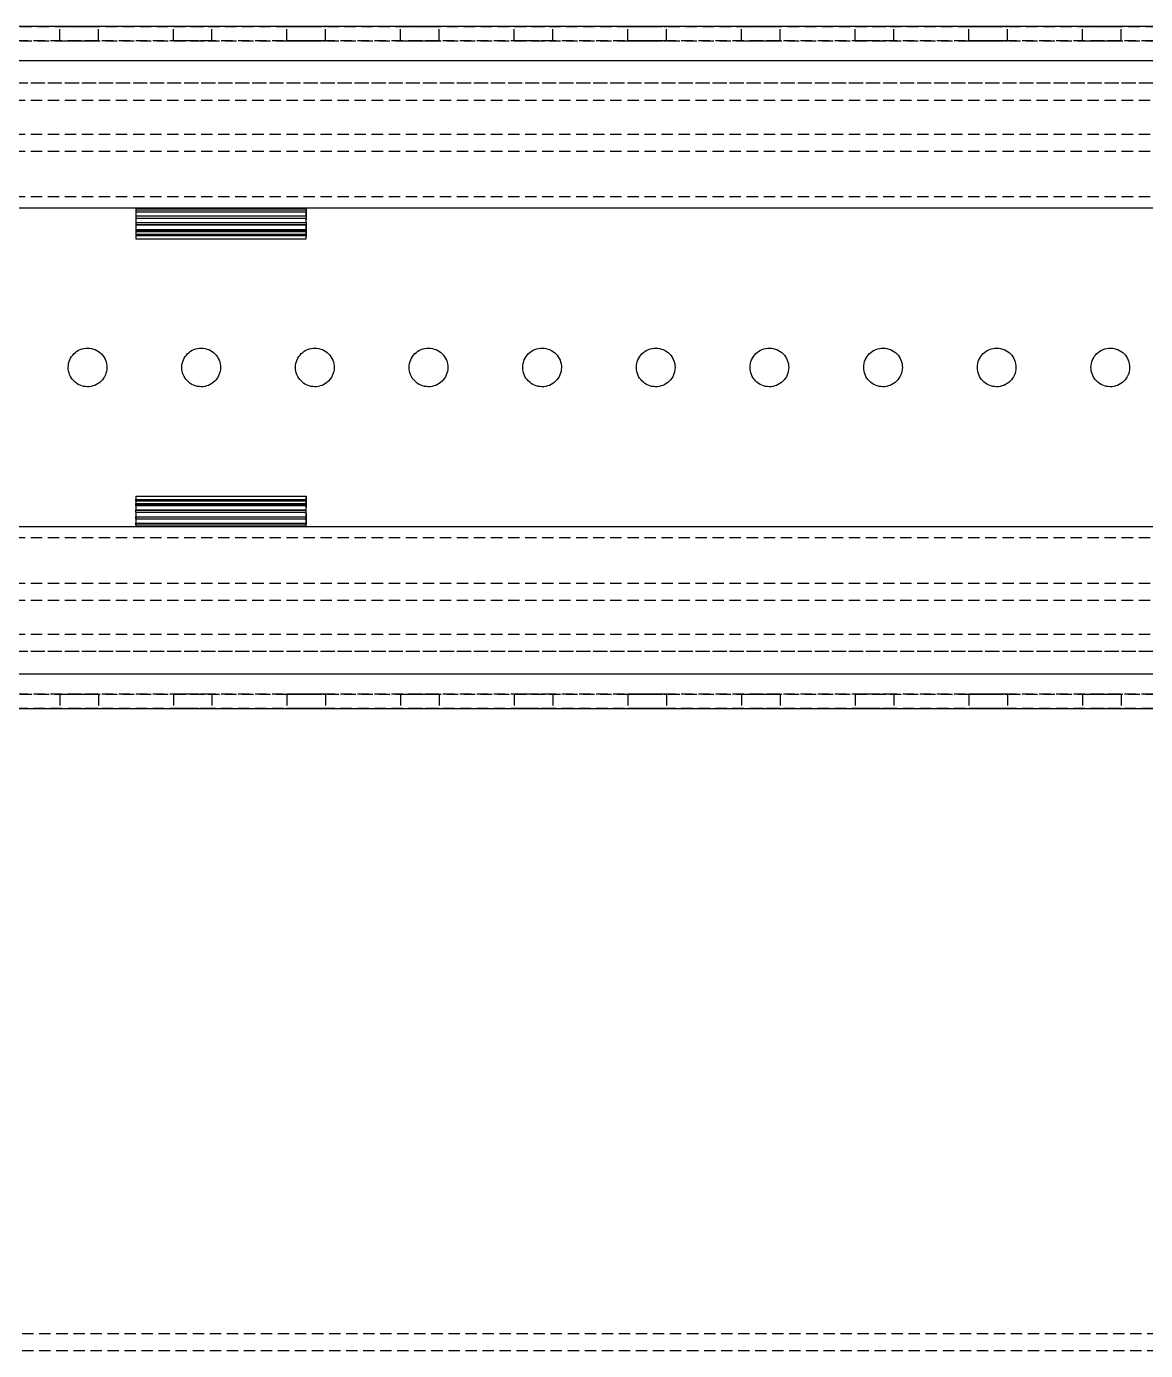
# Model space of a CAD drawing. Header units: metres. Extents: x -200 to 4040, y -1684 to 360.
# Drawn here: x 2230.7 to 2427.7, y -173 to 60 of the extents above; entities that cross this region are included whole.
import ezdxf

# ---------------------------------------------------------------- set-up
doc = ezdxf.new("R2010")
doc.units = ezdxf.units.M
doc.linetypes.add('DASHED2', pattern=[3, 2, -1])
for name, color, linetype in [('GIZLI', 8, 'DASHED2'), ('GORUNEN', 7, 'Continuous'), ('TEGET', 9, 'Continuous')]:
    doc.layers.add(name, color=color, linetype=linetype)

msp = doc.modelspace()

# ---------------------------------------------------------------- linework, layer by layer
at = {"layer": 'GIZLI'}
for points in [[(444.714, 60), (2630, 60)], [(2236.6, 60), (2240, 60)], [(2240, 60), (2236.6, 60)], [(2236.6, 57.5), (2236.6, 60)], [(2243.4, 60), (2240, 60)], [(2240, 60), (2243.4, 60)], [(2243.4, 57.5), (2243.4, 60)], [(2256.6, 60), (2260, 60)], [(2260, 60), (2256.6, 60)], [(2256.6, 57.5), (2256.6, 60)], [(2263.4, 60), (2260, 60)], [(2260, 60), (2263.4, 60)], [(2263.4, 57.5), (2263.4, 60)], [(2276.6, 60), (2280, 60)], [(2280, 60), (2276.6, 60)], [(2276.6, 57.5), (2276.6, 60)], [(2283.4, 60), (2280, 60)], [(2280, 60), (2283.4, 60)], [(2283.4, 57.5), (2283.4, 60)], [(2296.6, 60), (2300, 60)], [(2300, 60), (2296.6, 60)], [(2296.6, 57.5), (2296.6, 60)], [(2303.4, 60), (2300, 60)], [(2300, 60), (2303.4, 60)], [(2303.4, 57.5), (2303.4, 60)], [(2316.6, 60), (2320, 60)], [(2320, 60), (2316.6, 60)], [(2316.6, 57.5), (2316.6, 60)], [(2323.4, 60), (2320, 60)], [(2320, 60), (2323.4, 60)], [(2323.4, 57.5), (2323.4, 60)], [(2336.6, 60), (2340, 60)], [(2340, 60), (2336.6, 60)], [(2336.6, 57.5), (2336.6, 60)], [(2343.4, 60), (2340, 60)], [(2340, 60), (2343.4, 60)], [(2343.4, 57.5), (2343.4, 60)], [(2356.6, 60), (2360, 60)], [(2360, 60), (2356.6, 60)], [(2356.6, 57.5), (2356.6, 60)], [(2363.4, 60), (2360, 60)], [(2360, 60), (2363.4, 60)], [(2363.4, 57.5), (2363.4, 60)], [(2376.6, 60), (2380, 60)], [(2380, 60), (2376.6, 60)], [(2376.6, 57.5), (2376.6, 60)], [(2383.4, 60), (2380, 60)], [(2380, 60), (2383.4, 60)], [(2383.4, 57.5), (2383.4, 60)], [(2396.6, 60), (2400, 60)], [(2400, 60), (2396.6, 60)], [(2396.6, 57.5), (2396.6, 60)], [(2403.4, 60), (2400, 60)], [(2400, 60), (2403.4, 60)], [(2403.4, 57.5), (2403.4, 60)], [(2416.6, 60), (2420, 60)], [(2420, 60), (2416.6, 60)], [(2416.6, 57.5), (2416.6, 60)], [(2423.4, 60), (2420, 60)], [(2420, 60), (2423.4, 60)], [(2423.4, 57.5), (2423.4, 60)], [(2630, 57.5), (444.714, 57.5)], [(444.714, 57.5), (2630, 57.5)], [(2240, 57.5), (2236.6, 57.5)], [(2236.6, 57.5), (2240, 57.5)], [(2240, 57.5), (2243.4, 57.5)], [(2243.4, 57.5), (2240, 57.5)], [(2260, 57.5), (2256.6, 57.5)], [(2256.6, 57.5), (2260, 57.5)], [(2260, 57.5), (2263.4, 57.5)], [(2263.4, 57.5), (2260, 57.5)], [(2280, 57.5), (2276.6, 57.5)], [(2276.6, 57.5), (2280, 57.5)], [(2280, 57.5), (2283.4, 57.5)], [(2283.4, 57.5), (2280, 57.5)], [(2300, 57.5), (2296.6, 57.5)], [(2296.6, 57.5), (2300, 57.5)], [(2300, 57.5), (2303.4, 57.5)], [(2303.4, 57.5), (2300, 57.5)], [(2320, 57.5), (2316.6, 57.5)], [(2316.6, 57.5), (2320, 57.5)], [(2320, 57.5), (2323.4, 57.5)], [(2323.4, 57.5), (2320, 57.5)], [(2340, 57.5), (2336.6, 57.5)], [(2336.6, 57.5), (2340, 57.5)], [(2340, 57.5), (2343.4, 57.5)], [(2343.4, 57.5), (2340, 57.5)], [(2360, 57.5), (2356.6, 57.5)], [(2356.6, 57.5), (2360, 57.5)], [(2360, 57.5), (2363.4, 57.5)], [(2363.4, 57.5), (2360, 57.5)], [(2380, 57.5), (2376.6, 57.5)], [(2376.6, 57.5), (2380, 57.5)], [(2380, 57.5), (2383.4, 57.5)], [(2383.4, 57.5), (2380, 57.5)], [(2400, 57.5), (2396.6, 57.5)], [(2396.6, 57.5), (2400, 57.5)], [(2400, 57.5), (2403.4, 57.5)], [(2403.4, 57.5), (2400, 57.5)], [(2420, 57.5), (2416.6, 57.5)], [(2416.6, 57.5), (2420, 57.5)], [(2420, 57.5), (2423.4, 57.5)], [(2423.4, 57.5), (2420, 57.5)], [(3061.5, 50), (1121.5, 50)], [(3061.5, 50), (1121.5, 50)], [(3061.5, 50), (1121.5, 50)], [(2630, 50), (1121.5, 50)], [(3061.5, 47), (1121.5, 47)], [(3061.5, 47), (1121.5, 47)], [(3061.5, 47), (1121.5, 47)], [(3061.5, 47), (1121.5, 47)], [(3061.5, 41), (1121.5, 41)], [(3061.5, 38), (1121.5, 38)], [(2630, 28), (445, 28)], [(3061.5, 30), (1121.5, 30)], [(3061.5, 30), (1121.5, 30)], [(2250, 28), (2280, 28)], [(2250, 28), (2250, 22.642)], [(2280, 28), (2280, 22.642)], [(2250, 23.463), (2250, 23.446)], [(2250, 23.446), (2250, 23.463)], [(2250, 23.463), (2280, 23.463)], [(2280, 23.446), (2280, 23.463)], [(2280, 23.463), (2280, 23.446)], [(2239.87, -2.984), (2239.585, -2.81), (2239.319, -2.608), (2239.074, -2.382), (2238.852, -2.133), (2238.656, -1.863), (2238.487, -1.575), (2238.347, -1.272), (2238.238, -0.957), (2238.159, -0.633), (2238.113, -0.302), (2238.1, 0.031), (2238.12, 0.364), (2238.172, 0.694), (2238.256, 1.017), (2238.371, 1.33), (2238.516, 1.63), (2238.69, 1.915), (2238.892, 2.181), (2239.118, 2.426), (2239.367, 2.648), (2239.637, 2.844), (2239.925, 3.013), (2240.228, 3.153), (2240.543, 3.262), (2240.867, 3.341), (2241.198, 3.387), (2241.531, 3.4), (2241.864, 3.38), (2242.194, 3.328), (2242.517, 3.244), (2242.83, 3.129), (2243.13, 2.984)], [(2243.13, 2.984), (2243.415, 2.81), (2243.681, 2.608), (2243.926, 2.382), (2244.148, 2.133), (2244.344, 1.863), (2244.513, 1.575), (2244.653, 1.272), (2244.762, 0.957), (2244.841, 0.633), (2244.887, 0.302), (2244.9, -0.031), (2244.88, -0.364), (2244.828, -0.694), (2244.744, -1.017), (2244.629, -1.33), (2244.484, -1.63), (2244.31, -1.915), (2244.108, -2.181), (2243.882, -2.426), (2243.633, -2.648), (2243.363, -2.844), (2243.075, -3.013), (2242.772, -3.153), (2242.457, -3.262), (2242.133, -3.341), (2241.802, -3.387), (2241.469, -3.4), (2241.136, -3.38), (2240.806, -3.328), (2240.483, -3.244), (2240.17, -3.129), (2239.87, -2.984)], [(2259.87, -2.984), (2259.585, -2.81), (2259.319, -2.608), (2259.074, -2.382), (2258.852, -2.133), (2258.656, -1.863), (2258.487, -1.575), (2258.347, -1.272), (2258.238, -0.957), (2258.159, -0.633), (2258.113, -0.302), (2258.1, 0.031), (2258.12, 0.364), (2258.172, 0.694), (2258.256, 1.017), (2258.371, 1.33), (2258.516, 1.63), (2258.69, 1.915), (2258.892, 2.181), (2259.118, 2.426), (2259.367, 2.648), (2259.637, 2.844), (2259.925, 3.013), (2260.228, 3.153), (2260.543, 3.262), (2260.867, 3.341), (2261.198, 3.387), (2261.531, 3.4), (2261.864, 3.38), (2262.194, 3.328), (2262.517, 3.244), (2262.83, 3.129), (2263.13, 2.984)], [(2263.13, 2.984), (2263.415, 2.81), (2263.681, 2.608), (2263.926, 2.382), (2264.148, 2.133), (2264.344, 1.863), (2264.513, 1.575), (2264.653, 1.272), (2264.762, 0.957), (2264.841, 0.633), (2264.887, 0.302), (2264.9, -0.031), (2264.88, -0.364), (2264.828, -0.694), (2264.744, -1.017), (2264.629, -1.33), (2264.484, -1.63), (2264.31, -1.915), (2264.108, -2.181), (2263.882, -2.426), (2263.633, -2.648), (2263.363, -2.844), (2263.075, -3.013), (2262.772, -3.153), (2262.457, -3.262), (2262.133, -3.341), (2261.802, -3.387), (2261.469, -3.4), (2261.136, -3.38), (2260.806, -3.328), (2260.483, -3.244), (2260.17, -3.129), (2259.87, -2.984)], [(2279.87, -2.984), (2279.585, -2.81), (2279.319, -2.608), (2279.074, -2.382), (2278.852, -2.133), (2278.656, -1.863), (2278.487, -1.575), (2278.347, -1.272), (2278.238, -0.957), (2278.159, -0.633), (2278.113, -0.302), (2278.1, 0.031), (2278.12, 0.364), (2278.172, 0.694), (2278.256, 1.017), (2278.371, 1.33), (2278.516, 1.63), (2278.69, 1.915), (2278.892, 2.181), (2279.118, 2.426), (2279.367, 2.648), (2279.637, 2.844), (2279.925, 3.013), (2280.228, 3.153), (2280.543, 3.262), (2280.867, 3.341), (2281.198, 3.387), (2281.531, 3.4), (2281.864, 3.38), (2282.194, 3.328), (2282.517, 3.244), (2282.83, 3.129), (2283.13, 2.984)], [(2283.13, 2.984), (2283.415, 2.81), (2283.681, 2.608), (2283.926, 2.382), (2284.148, 2.133), (2284.344, 1.863), (2284.513, 1.575), (2284.653, 1.272), (2284.762, 0.957), (2284.841, 0.633), (2284.887, 0.302), (2284.9, -0.031), (2284.88, -0.364), (2284.828, -0.694), (2284.744, -1.017), (2284.629, -1.33), (2284.484, -1.63), (2284.31, -1.915), (2284.108, -2.181), (2283.882, -2.426), (2283.633, -2.648), (2283.363, -2.844), (2283.075, -3.013), (2282.772, -3.153), (2282.457, -3.262), (2282.133, -3.341), (2281.802, -3.387), (2281.469, -3.4), (2281.136, -3.38), (2280.806, -3.328), (2280.483, -3.244), (2280.17, -3.129), (2279.87, -2.984)], [(2299.87, -2.984), (2299.585, -2.81), (2299.319, -2.608), (2299.074, -2.382), (2298.852, -2.133), (2298.656, -1.863), (2298.487, -1.575), (2298.347, -1.272), (2298.238, -0.957), (2298.159, -0.633), (2298.113, -0.302), (2298.1, 0.031), (2298.12, 0.364), (2298.172, 0.694), (2298.256, 1.017), (2298.371, 1.33), (2298.516, 1.63), (2298.69, 1.915), (2298.892, 2.181), (2299.118, 2.426), (2299.367, 2.648), (2299.637, 2.844), (2299.925, 3.013), (2300.228, 3.153), (2300.543, 3.262), (2300.867, 3.341), (2301.198, 3.387), (2301.531, 3.4), (2301.864, 3.38), (2302.194, 3.328), (2302.517, 3.244), (2302.83, 3.129), (2303.13, 2.984)], [(2303.13, 2.984), (2303.415, 2.81), (2303.681, 2.608), (2303.926, 2.382), (2304.148, 2.133), (2304.344, 1.863), (2304.513, 1.575), (2304.653, 1.272), (2304.762, 0.957), (2304.841, 0.633), (2304.887, 0.302), (2304.9, -0.031), (2304.88, -0.364), (2304.828, -0.694), (2304.744, -1.017), (2304.629, -1.33), (2304.484, -1.63), (2304.31, -1.915), (2304.108, -2.181), (2303.882, -2.426), (2303.633, -2.648), (2303.363, -2.844), (2303.075, -3.013), (2302.772, -3.153), (2302.457, -3.262), (2302.133, -3.341), (2301.802, -3.387), (2301.469, -3.4), (2301.136, -3.38), (2300.806, -3.328), (2300.483, -3.244), (2300.17, -3.129), (2299.87, -2.984)], [(2319.87, -2.984), (2319.585, -2.81), (2319.319, -2.608), (2319.074, -2.382), (2318.852, -2.133), (2318.656, -1.863), (2318.487, -1.575), (2318.347, -1.272), (2318.238, -0.957), (2318.159, -0.633), (2318.113, -0.302), (2318.1, 0.031), (2318.12, 0.364), (2318.172, 0.694), (2318.256, 1.017), (2318.371, 1.33), (2318.516, 1.63), (2318.69, 1.915), (2318.892, 2.181), (2319.118, 2.426), (2319.367, 2.648), (2319.637, 2.844), (2319.925, 3.013), (2320.228, 3.153), (2320.543, 3.262), (2320.867, 3.341), (2321.198, 3.387), (2321.531, 3.4), (2321.864, 3.38), (2322.194, 3.328), (2322.517, 3.244), (2322.83, 3.129), (2323.13, 2.984)], [(2323.13, 2.984), (2323.415, 2.81), (2323.681, 2.608), (2323.926, 2.382), (2324.148, 2.133), (2324.344, 1.863), (2324.513, 1.575), (2324.653, 1.272), (2324.762, 0.957), (2324.841, 0.633), (2324.887, 0.302), (2324.9, -0.031), (2324.88, -0.364), (2324.828, -0.694), (2324.744, -1.017), (2324.629, -1.33), (2324.484, -1.63), (2324.31, -1.915), (2324.108, -2.181), (2323.882, -2.426), (2323.633, -2.648), (2323.363, -2.844), (2323.075, -3.013), (2322.772, -3.153), (2322.457, -3.262), (2322.133, -3.341), (2321.802, -3.387), (2321.469, -3.4), (2321.136, -3.38), (2320.806, -3.328), (2320.483, -3.244), (2320.17, -3.129), (2319.87, -2.984)], [(2339.87, -2.984), (2339.585, -2.81), (2339.319, -2.608), (2339.074, -2.382), (2338.852, -2.133), (2338.656, -1.863), (2338.487, -1.575), (2338.347, -1.272), (2338.238, -0.957), (2338.159, -0.633), (2338.113, -0.302), (2338.1, 0.031), (2338.12, 0.364), (2338.172, 0.694), (2338.256, 1.017), (2338.371, 1.33), (2338.516, 1.63), (2338.69, 1.915), (2338.892, 2.181), (2339.118, 2.426), (2339.367, 2.648), (2339.637, 2.844), (2339.925, 3.013), (2340.228, 3.153), (2340.543, 3.262), (2340.867, 3.341), (2341.198, 3.387), (2341.531, 3.4), (2341.864, 3.38), (2342.194, 3.328), (2342.517, 3.244), (2342.83, 3.129), (2343.13, 2.984)], [(2343.13, 2.984), (2343.415, 2.81), (2343.681, 2.608), (2343.926, 2.382), (2344.148, 2.133), (2344.344, 1.863), (2344.513, 1.575), (2344.653, 1.272), (2344.762, 0.957), (2344.841, 0.633), (2344.887, 0.302), (2344.9, -0.031), (2344.88, -0.364), (2344.828, -0.694), (2344.744, -1.017), (2344.629, -1.33), (2344.484, -1.63), (2344.31, -1.915), (2344.108, -2.181), (2343.882, -2.426), (2343.633, -2.648), (2343.363, -2.844), (2343.075, -3.013), (2342.772, -3.153), (2342.457, -3.262), (2342.133, -3.341), (2341.802, -3.387), (2341.469, -3.4), (2341.136, -3.38), (2340.806, -3.328), (2340.483, -3.244), (2340.17, -3.129), (2339.87, -2.984)], [(2359.87, -2.984), (2359.585, -2.81), (2359.319, -2.608), (2359.074, -2.382), (2358.852, -2.133), (2358.656, -1.863), (2358.487, -1.575), (2358.347, -1.272), (2358.238, -0.957), (2358.159, -0.633), (2358.113, -0.302), (2358.1, 0.031), (2358.12, 0.364), (2358.172, 0.694), (2358.256, 1.017), (2358.371, 1.33), (2358.516, 1.63), (2358.69, 1.915), (2358.892, 2.181), (2359.118, 2.426), (2359.367, 2.648), (2359.637, 2.844), (2359.925, 3.013), (2360.228, 3.153), (2360.543, 3.262), (2360.867, 3.341), (2361.198, 3.387), (2361.531, 3.4), (2361.864, 3.38), (2362.194, 3.328), (2362.517, 3.244), (2362.83, 3.129), (2363.13, 2.984)], [(2363.13, 2.984), (2363.415, 2.81), (2363.681, 2.608), (2363.926, 2.382), (2364.148, 2.133), (2364.344, 1.863), (2364.513, 1.575), (2364.653, 1.272), (2364.762, 0.957), (2364.841, 0.633), (2364.887, 0.302), (2364.9, -0.031), (2364.88, -0.364), (2364.828, -0.694), (2364.744, -1.017), (2364.629, -1.33), (2364.484, -1.63), (2364.31, -1.915), (2364.108, -2.181), (2363.882, -2.426), (2363.633, -2.648), (2363.363, -2.844), (2363.075, -3.013), (2362.772, -3.153), (2362.457, -3.262), (2362.133, -3.341), (2361.802, -3.387), (2361.469, -3.4), (2361.136, -3.38), (2360.806, -3.328), (2360.483, -3.244), (2360.17, -3.129), (2359.87, -2.984)], [(2379.87, -2.984), (2379.585, -2.81), (2379.319, -2.608), (2379.074, -2.382), (2378.852, -2.133), (2378.656, -1.863), (2378.487, -1.575), (2378.347, -1.272), (2378.238, -0.957), (2378.159, -0.633), (2378.113, -0.302), (2378.1, 0.031), (2378.12, 0.364), (2378.172, 0.694), (2378.256, 1.017), (2378.371, 1.33), (2378.516, 1.63), (2378.69, 1.915), (2378.892, 2.181), (2379.118, 2.426), (2379.367, 2.648), (2379.637, 2.844), (2379.925, 3.013), (2380.228, 3.153), (2380.543, 3.262), (2380.867, 3.341), (2381.198, 3.387), (2381.531, 3.4), (2381.864, 3.38), (2382.194, 3.328), (2382.517, 3.244), (2382.83, 3.129), (2383.13, 2.984)], [(2383.13, 2.984), (2383.415, 2.81), (2383.681, 2.608), (2383.926, 2.382), (2384.148, 2.133), (2384.344, 1.863), (2384.513, 1.575), (2384.653, 1.272), (2384.762, 0.957), (2384.841, 0.633), (2384.887, 0.302), (2384.9, -0.031), (2384.88, -0.364), (2384.828, -0.694), (2384.744, -1.017), (2384.629, -1.33), (2384.484, -1.63), (2384.31, -1.915), (2384.108, -2.181), (2383.882, -2.426), (2383.633, -2.648), (2383.363, -2.844), (2383.075, -3.013), (2382.772, -3.153), (2382.457, -3.262), (2382.133, -3.341), (2381.802, -3.387), (2381.469, -3.4), (2381.136, -3.38), (2380.806, -3.328), (2380.483, -3.244), (2380.17, -3.129), (2379.87, -2.984)], [(2399.87, -2.984), (2399.585, -2.81), (2399.319, -2.608), (2399.074, -2.382), (2398.852, -2.133), (2398.656, -1.863), (2398.487, -1.575), (2398.347, -1.272), (2398.238, -0.957), (2398.159, -0.633), (2398.113, -0.302), (2398.1, 0.031), (2398.12, 0.364), (2398.172, 0.694), (2398.256, 1.017), (2398.371, 1.33), (2398.516, 1.63), (2398.69, 1.915), (2398.892, 2.181), (2399.118, 2.426), (2399.367, 2.648), (2399.637, 2.844), (2399.925, 3.013), (2400.228, 3.153), (2400.543, 3.262), (2400.867, 3.341), (2401.198, 3.387), (2401.531, 3.4), (2401.864, 3.38), (2402.194, 3.328), (2402.517, 3.244), (2402.83, 3.129), (2403.13, 2.984)], [(2403.13, 2.984), (2403.415, 2.81), (2403.681, 2.608), (2403.926, 2.382), (2404.148, 2.133), (2404.344, 1.863), (2404.513, 1.575), (2404.653, 1.272), (2404.762, 0.957), (2404.841, 0.633), (2404.887, 0.302), (2404.9, -0.031), (2404.88, -0.364), (2404.828, -0.694), (2404.744, -1.017), (2404.629, -1.33), (2404.484, -1.63), (2404.31, -1.915), (2404.108, -2.181), (2403.882, -2.426), (2403.633, -2.648), (2403.363, -2.844), (2403.075, -3.013), (2402.772, -3.153), (2402.457, -3.262), (2402.133, -3.341), (2401.802, -3.387), (2401.469, -3.4), (2401.136, -3.38), (2400.806, -3.328), (2400.483, -3.244), (2400.17, -3.129), (2399.87, -2.984)], [(2419.87, -2.984), (2419.585, -2.81), (2419.319, -2.608), (2419.074, -2.382), (2418.852, -2.133), (2418.656, -1.863), (2418.487, -1.575), (2418.347, -1.272), (2418.238, -0.957), (2418.159, -0.633), (2418.113, -0.302), (2418.1, 0.031), (2418.12, 0.364), (2418.172, 0.694), (2418.256, 1.017), (2418.371, 1.33), (2418.516, 1.63), (2418.69, 1.915), (2418.892, 2.181), (2419.118, 2.426), (2419.367, 2.648), (2419.637, 2.844), (2419.925, 3.013), (2420.228, 3.153), (2420.543, 3.262), (2420.867, 3.341), (2421.198, 3.387), (2421.531, 3.4), (2421.864, 3.38), (2422.194, 3.328), (2422.517, 3.244), (2422.83, 3.129), (2423.13, 2.984)], [(2423.13, 2.984), (2423.415, 2.81), (2423.681, 2.608), (2423.926, 2.382), (2424.148, 2.133), (2424.344, 1.863), (2424.513, 1.575), (2424.653, 1.272), (2424.762, 0.957), (2424.841, 0.633), (2424.887, 0.302), (2424.9, -0.031), (2424.88, -0.364), (2424.828, -0.694), (2424.744, -1.017), (2424.629, -1.33), (2424.484, -1.63), (2424.31, -1.915), (2424.108, -2.181), (2423.882, -2.426), (2423.633, -2.648), (2423.363, -2.844), (2423.075, -3.013), (2422.772, -3.153), (2422.457, -3.262), (2422.133, -3.341), (2421.802, -3.387), (2421.469, -3.4), (2421.136, -3.38), (2420.806, -3.328), (2420.483, -3.244), (2420.17, -3.129), (2419.87, -2.984)], [(2250, -22.642), (2250, -28)], [(2280, -22.642), (2280, -28)], [(2250, -23.446), (2250, -23.463)], [(2250, -23.463), (2250, -23.446)], [(2250, -23.463), (2280, -23.463)], [(2280, -23.463), (2280, -23.446)], [(2280, -23.446), (2280, -23.463)], [(2250, -26.28), (2280, -26.28)], [(2250, -27.403), (2280, -27.403)], [(445, -28), (2630, -28)], [(3061.5, -30), (1121.5, -30)], [(3061.5, -30), (1121.5, -30)], [(2250, -28), (2280, -28)], [(3061.5, -38), (1121.5, -38)], [(3061.5, -41), (1121.5, -41)], [(3061.5, -47), (1121.5, -47)], [(3061.5, -47), (1121.5, -47)], [(3061.5, -47), (1121.5, -47)], [(3061.5, -47), (1121.5, -47)], [(3061.5, -50), (1121.5, -50)], [(3061.5, -50), (1121.5, -50)], [(3061.5, -50), (1121.5, -50)], [(2630, -50), (1121.5, -50)], [(2630, -57.5), (444.714, -57.5)], [(444.714, -57.5), (2630, -57.5)], [(2236.6, -57.5), (2236.6, -60)], [(2236.6, -57.5), (2240, -57.5)], [(2240, -57.5), (2236.6, -57.5)], [(2240, -57.5), (2243.4, -57.5)], [(2243.4, -57.5), (2240, -57.5)], [(2243.4, -57.5), (2243.4, -60)], [(2256.6, -57.5), (2256.6, -60)], [(2256.6, -57.5), (2260, -57.5)], [(2260, -57.5), (2256.6, -57.5)], [(2260, -57.5), (2263.4, -57.5)], [(2263.4, -57.5), (2260, -57.5)], [(2263.4, -57.5), (2263.4, -60)], [(2276.6, -57.5), (2276.6, -60)], [(2276.6, -57.5), (2280, -57.5)], [(2280, -57.5), (2276.6, -57.5)], [(2280, -57.5), (2283.4, -57.5)], [(2283.4, -57.5), (2280, -57.5)], [(2283.4, -57.5), (2283.4, -60)], [(2296.6, -57.5), (2296.6, -60)], [(2296.6, -57.5), (2300, -57.5)], [(2300, -57.5), (2296.6, -57.5)], [(2300, -57.5), (2303.4, -57.5)], [(2303.4, -57.5), (2300, -57.5)], [(2303.4, -57.5), (2303.4, -60)], [(2316.6, -57.5), (2316.6, -60)], [(2316.6, -57.5), (2320, -57.5)], [(2320, -57.5), (2316.6, -57.5)], [(2320, -57.5), (2323.4, -57.5)], [(2323.4, -57.5), (2320, -57.5)], [(2323.4, -57.5), (2323.4, -60)], [(2336.6, -57.5), (2336.6, -60)], [(2336.6, -57.5), (2340, -57.5)], [(2340, -57.5), (2336.6, -57.5)], [(2340, -57.5), (2343.4, -57.5)], [(2343.4, -57.5), (2340, -57.5)], [(2343.4, -57.5), (2343.4, -60)], [(2356.6, -57.5), (2356.6, -60)], [(2356.6, -57.5), (2360, -57.5)], [(2360, -57.5), (2356.6, -57.5)], [(2360, -57.5), (2363.4, -57.5)], [(2363.4, -57.5), (2360, -57.5)], [(2363.4, -57.5), (2363.4, -60)], [(2376.6, -57.5), (2376.6, -60)], [(2376.6, -57.5), (2380, -57.5)], [(2380, -57.5), (2376.6, -57.5)], [(2380, -57.5), (2383.4, -57.5)], [(2383.4, -57.5), (2380, -57.5)], [(2383.4, -57.5), (2383.4, -60)], [(2396.6, -57.5), (2396.6, -60)], [(2396.6, -57.5), (2400, -57.5)], [(2400, -57.5), (2396.6, -57.5)], [(2400, -57.5), (2403.4, -57.5)], [(2403.4, -57.5), (2400, -57.5)], [(2403.4, -57.5), (2403.4, -60)], [(2416.6, -57.5), (2416.6, -60)], [(2416.6, -57.5), (2420, -57.5)], [(2420, -57.5), (2416.6, -57.5)], [(2420, -57.5), (2423.4, -57.5)], [(2423.4, -57.5), (2420, -57.5)], [(2423.4, -57.5), (2423.4, -60)], [(2630, -60), (444.714, -60)], [(2236.6, -60), (2240, -60)], [(2240, -60), (2236.6, -60)], [(2240, -60), (2243.4, -60)], [(2243.4, -60), (2240, -60)], [(2256.6, -60), (2260, -60)], [(2260, -60), (2256.6, -60)], [(2260, -60), (2263.4, -60)], [(2263.4, -60), (2260, -60)], [(2276.6, -60), (2280, -60)], [(2280, -60), (2276.6, -60)], [(2280, -60), (2283.4, -60)], [(2283.4, -60), (2280, -60)], [(2296.6, -60), (2300, -60)], [(2300, -60), (2296.6, -60)], [(2300, -60), (2303.4, -60)], [(2303.4, -60), (2300, -60)], [(2316.6, -60), (2320, -60)], [(2320, -60), (2316.6, -60)], [(2320, -60), (2323.4, -60)], [(2323.4, -60), (2320, -60)], [(2336.6, -60), (2340, -60)], [(2340, -60), (2336.6, -60)], [(2340, -60), (2343.4, -60)], [(2343.4, -60), (2340, -60)], [(2356.6, -60), (2360, -60)], [(2360, -60), (2356.6, -60)], [(2360, -60), (2363.4, -60)], [(2363.4, -60), (2360, -60)], [(2376.6, -60), (2380, -60)], [(2380, -60), (2376.6, -60)], [(2380, -60), (2383.4, -60)], [(2383.4, -60), (2380, -60)], [(2396.6, -60), (2400, -60)], [(2400, -60), (2396.6, -60)], [(2400, -60), (2403.4, -60)], [(2403.4, -60), (2400, -60)], [(2416.6, -60), (2420, -60)], [(2420, -60), (2416.6, -60)], [(2420, -60), (2423.4, -60)], [(2423.4, -60), (2420, -60)], [(-80, -170), (3320, -170)], [(-80, -170), (3320, -170)], [(-80, -173), (3320, -173)], [(-80, -173), (3320, -173)]]:
    msp.add_lwpolyline(points, dxfattribs=at)
at = {"layer": 'GORUNEN'}
for points in [[(2630, 60), (444.5, 60)], [(2488, 28), (1487.2, 28)], [(2250, 28), (2280, 28)], [(2250, 28), (2250, 27.709)], [(2280, 27.709), (2280, 28)], [(2250, 27.709), (2250, 27.403)], [(2250, 27.709), (2280, 27.709)], [(2250, 27.403), (2250, 26.654)], [(2250, 27.403), (2280, 27.403)], [(2250, 27.403), (2280, 27.403)], [(2250, 26.654), (2250, 26.28)], [(2250, 26.654), (2280, 26.654)], [(2250, 26.28), (2250, 25.485)], [(2250, 26.28), (2280, 26.28)], [(2250, 26.28), (2280, 26.28)], [(2280, 27.709), (2280, 27.403)], [(2280, 26.654), (2280, 27.403)], [(2280, 26.654), (2280, 26.28)], [(2280, 25.485), (2280, 26.28)], [(2250, 25.485), (2250, 25.126)], [(2250, 25.485), (2280, 25.485)], [(2250, 25.126), (2250, 25.074)], [(2250, 25.126), (2280, 25.126)], [(2250, 25.074), (2250, 24.281)], [(2250, 25.074), (2280, 25.074)], [(2250, 24.281), (2250, 24.158)], [(2250, 24.281), (2280, 24.281)], [(2250, 24.158), (2250, 23.946)], [(2250, 24.158), (2280, 24.158)], [(2250, 23.946), (2250, 23.446)], [(2250, 23.946), (2280, 23.946)], [(2250, 23.446), (2250, 23.237)], [(2250, 23.446), (2280, 23.446)], [(2280, 25.485), (2280, 25.126)], [(2280, 25.126), (2280, 25.074)], [(2280, 24.281), (2280, 25.074)], [(2280, 24.281), (2280, 24.158)], [(2280, 24.158), (2280, 23.946)], [(2280, 23.446), (2280, 23.946)], [(2280, 23.446), (2280, 23.237)], [(2250, 23.237), (2250, 22.642)], [(2250, 23.237), (2280, 23.237)], [(2250, 22.642), (2280, 22.642)], [(2280, 22.642), (2280, 23.237)], [(2239.87, -2.984), (2239.585, -2.81), (2239.319, -2.608), (2239.074, -2.382), (2238.852, -2.133), (2238.656, -1.863), (2238.487, -1.575), (2238.347, -1.272), (2238.238, -0.957), (2238.159, -0.633), (2238.113, -0.302), (2238.1, 0.031), (2238.12, 0.364), (2238.172, 0.694), (2238.256, 1.017), (2238.371, 1.33), (2238.516, 1.63), (2238.69, 1.915), (2238.892, 2.181), (2239.118, 2.426), (2239.367, 2.648), (2239.637, 2.844), (2239.925, 3.013), (2240.228, 3.153), (2240.543, 3.262), (2240.867, 3.341), (2241.198, 3.387), (2241.531, 3.4), (2241.864, 3.38), (2242.194, 3.328), (2242.517, 3.244), (2242.83, 3.129), (2243.13, 2.984)], [(2243.13, 2.984), (2243.415, 2.81), (2243.681, 2.608), (2243.926, 2.382), (2244.148, 2.133), (2244.344, 1.863), (2244.513, 1.575), (2244.653, 1.272), (2244.762, 0.957), (2244.841, 0.633), (2244.887, 0.302), (2244.9, -0.031), (2244.88, -0.364), (2244.828, -0.694), (2244.744, -1.017), (2244.629, -1.33), (2244.484, -1.63), (2244.31, -1.915), (2244.108, -2.181), (2243.882, -2.426), (2243.633, -2.648), (2243.363, -2.844), (2243.075, -3.013), (2242.772, -3.153), (2242.457, -3.262), (2242.133, -3.341), (2241.802, -3.387), (2241.469, -3.4), (2241.136, -3.38), (2240.806, -3.328), (2240.483, -3.244), (2240.17, -3.129), (2239.87, -2.984)], [(2259.87, -2.984), (2259.585, -2.81), (2259.319, -2.608), (2259.074, -2.382), (2258.852, -2.133), (2258.656, -1.863), (2258.487, -1.575), (2258.347, -1.272), (2258.238, -0.957), (2258.159, -0.633), (2258.113, -0.302), (2258.1, 0.031), (2258.12, 0.364), (2258.172, 0.694), (2258.256, 1.017), (2258.371, 1.33), (2258.516, 1.63), (2258.69, 1.915), (2258.892, 2.181), (2259.118, 2.426), (2259.367, 2.648), (2259.637, 2.844), (2259.925, 3.013), (2260.228, 3.153), (2260.543, 3.262), (2260.867, 3.341), (2261.198, 3.387), (2261.531, 3.4), (2261.864, 3.38), (2262.194, 3.328), (2262.517, 3.244), (2262.83, 3.129), (2263.13, 2.984)], [(2263.13, 2.984), (2263.415, 2.81), (2263.681, 2.608), (2263.926, 2.382), (2264.148, 2.133), (2264.344, 1.863), (2264.513, 1.575), (2264.653, 1.272), (2264.762, 0.957), (2264.841, 0.633), (2264.887, 0.302), (2264.9, -0.031), (2264.88, -0.364), (2264.828, -0.694), (2264.744, -1.017), (2264.629, -1.33), (2264.484, -1.63), (2264.31, -1.915), (2264.108, -2.181), (2263.882, -2.426), (2263.633, -2.648), (2263.363, -2.844), (2263.075, -3.013), (2262.772, -3.153), (2262.457, -3.262), (2262.133, -3.341), (2261.802, -3.387), (2261.469, -3.4), (2261.136, -3.38), (2260.806, -3.328), (2260.483, -3.244), (2260.17, -3.129), (2259.87, -2.984)], [(2279.87, -2.984), (2279.585, -2.81), (2279.319, -2.608), (2279.074, -2.382), (2278.852, -2.133), (2278.656, -1.863), (2278.487, -1.575), (2278.347, -1.272), (2278.238, -0.957), (2278.159, -0.633), (2278.113, -0.302), (2278.1, 0.031), (2278.12, 0.364), (2278.172, 0.694), (2278.256, 1.017), (2278.371, 1.33), (2278.516, 1.63), (2278.69, 1.915), (2278.892, 2.181), (2279.118, 2.426), (2279.367, 2.648), (2279.637, 2.844), (2279.925, 3.013), (2280.228, 3.153), (2280.543, 3.262), (2280.867, 3.341), (2281.198, 3.387), (2281.531, 3.4), (2281.864, 3.38), (2282.194, 3.328), (2282.517, 3.244), (2282.83, 3.129), (2283.13, 2.984)], [(2283.13, 2.984), (2283.415, 2.81), (2283.681, 2.608), (2283.926, 2.382), (2284.148, 2.133), (2284.344, 1.863), (2284.513, 1.575), (2284.653, 1.272), (2284.762, 0.957), (2284.841, 0.633), (2284.887, 0.302), (2284.9, -0.031), (2284.88, -0.364), (2284.828, -0.694), (2284.744, -1.017), (2284.629, -1.33), (2284.484, -1.63), (2284.31, -1.915), (2284.108, -2.181), (2283.882, -2.426), (2283.633, -2.648), (2283.363, -2.844), (2283.075, -3.013), (2282.772, -3.153), (2282.457, -3.262), (2282.133, -3.341), (2281.802, -3.387), (2281.469, -3.4), (2281.136, -3.38), (2280.806, -3.328), (2280.483, -3.244), (2280.17, -3.129), (2279.87, -2.984)], [(2299.87, -2.984), (2299.585, -2.81), (2299.319, -2.608), (2299.074, -2.382), (2298.852, -2.133), (2298.656, -1.863), (2298.487, -1.575), (2298.347, -1.272), (2298.238, -0.957), (2298.159, -0.633), (2298.113, -0.302), (2298.1, 0.031), (2298.12, 0.364), (2298.172, 0.694), (2298.256, 1.017), (2298.371, 1.33), (2298.516, 1.63), (2298.69, 1.915), (2298.892, 2.181), (2299.118, 2.426), (2299.367, 2.648), (2299.637, 2.844), (2299.925, 3.013), (2300.228, 3.153), (2300.543, 3.262), (2300.867, 3.341), (2301.198, 3.387), (2301.531, 3.4), (2301.864, 3.38), (2302.194, 3.328), (2302.517, 3.244), (2302.83, 3.129), (2303.13, 2.984)], [(2303.13, 2.984), (2303.415, 2.81), (2303.681, 2.608), (2303.926, 2.382), (2304.148, 2.133), (2304.344, 1.863), (2304.513, 1.575), (2304.653, 1.272), (2304.762, 0.957), (2304.841, 0.633), (2304.887, 0.302), (2304.9, -0.031), (2304.88, -0.364), (2304.828, -0.694), (2304.744, -1.017), (2304.629, -1.33), (2304.484, -1.63), (2304.31, -1.915), (2304.108, -2.181), (2303.882, -2.426), (2303.633, -2.648), (2303.363, -2.844), (2303.075, -3.013), (2302.772, -3.153), (2302.457, -3.262), (2302.133, -3.341), (2301.802, -3.387), (2301.469, -3.4), (2301.136, -3.38), (2300.806, -3.328), (2300.483, -3.244), (2300.17, -3.129), (2299.87, -2.984)], [(2319.87, -2.984), (2319.585, -2.81), (2319.319, -2.608), (2319.074, -2.382), (2318.852, -2.133), (2318.656, -1.863), (2318.487, -1.575), (2318.347, -1.272), (2318.238, -0.957), (2318.159, -0.633), (2318.113, -0.302), (2318.1, 0.031), (2318.12, 0.364), (2318.172, 0.694), (2318.256, 1.017), (2318.371, 1.33), (2318.516, 1.63), (2318.69, 1.915), (2318.892, 2.181), (2319.118, 2.426), (2319.367, 2.648), (2319.637, 2.844), (2319.925, 3.013), (2320.228, 3.153), (2320.543, 3.262), (2320.867, 3.341), (2321.198, 3.387), (2321.531, 3.4), (2321.864, 3.38), (2322.194, 3.328), (2322.517, 3.244), (2322.83, 3.129), (2323.13, 2.984)], [(2323.13, 2.984), (2323.415, 2.81), (2323.681, 2.608), (2323.926, 2.382), (2324.148, 2.133), (2324.344, 1.863), (2324.513, 1.575), (2324.653, 1.272), (2324.762, 0.957), (2324.841, 0.633), (2324.887, 0.302), (2324.9, -0.031), (2324.88, -0.364), (2324.828, -0.694), (2324.744, -1.017), (2324.629, -1.33), (2324.484, -1.63), (2324.31, -1.915), (2324.108, -2.181), (2323.882, -2.426), (2323.633, -2.648), (2323.363, -2.844), (2323.075, -3.013), (2322.772, -3.153), (2322.457, -3.262), (2322.133, -3.341), (2321.802, -3.387), (2321.469, -3.4), (2321.136, -3.38), (2320.806, -3.328), (2320.483, -3.244), (2320.17, -3.129), (2319.87, -2.984)], [(2339.87, -2.984), (2339.585, -2.81), (2339.319, -2.608), (2339.074, -2.382), (2338.852, -2.133), (2338.656, -1.863), (2338.487, -1.575), (2338.347, -1.272), (2338.238, -0.957), (2338.159, -0.633), (2338.113, -0.302), (2338.1, 0.031), (2338.12, 0.364), (2338.172, 0.694), (2338.256, 1.017), (2338.371, 1.33), (2338.516, 1.63), (2338.69, 1.915), (2338.892, 2.181), (2339.118, 2.426), (2339.367, 2.648), (2339.637, 2.844), (2339.925, 3.013), (2340.228, 3.153), (2340.543, 3.262), (2340.867, 3.341), (2341.198, 3.387), (2341.531, 3.4), (2341.864, 3.38), (2342.194, 3.328), (2342.517, 3.244), (2342.83, 3.129), (2343.13, 2.984)], [(2343.13, 2.984), (2343.415, 2.81), (2343.681, 2.608), (2343.926, 2.382), (2344.148, 2.133), (2344.344, 1.863), (2344.513, 1.575), (2344.653, 1.272), (2344.762, 0.957), (2344.841, 0.633), (2344.887, 0.302), (2344.9, -0.031), (2344.88, -0.364), (2344.828, -0.694), (2344.744, -1.017), (2344.629, -1.33), (2344.484, -1.63), (2344.31, -1.915), (2344.108, -2.181), (2343.882, -2.426), (2343.633, -2.648), (2343.363, -2.844), (2343.075, -3.013), (2342.772, -3.153), (2342.457, -3.262), (2342.133, -3.341), (2341.802, -3.387), (2341.469, -3.4), (2341.136, -3.38), (2340.806, -3.328), (2340.483, -3.244), (2340.17, -3.129), (2339.87, -2.984)], [(2359.87, -2.984), (2359.585, -2.81), (2359.319, -2.608), (2359.074, -2.382), (2358.852, -2.133), (2358.656, -1.863), (2358.487, -1.575), (2358.347, -1.272), (2358.238, -0.957), (2358.159, -0.633), (2358.113, -0.302), (2358.1, 0.031), (2358.12, 0.364), (2358.172, 0.694), (2358.256, 1.017), (2358.371, 1.33), (2358.516, 1.63), (2358.69, 1.915), (2358.892, 2.181), (2359.118, 2.426), (2359.367, 2.648), (2359.637, 2.844), (2359.925, 3.013), (2360.228, 3.153), (2360.543, 3.262), (2360.867, 3.341), (2361.198, 3.387), (2361.531, 3.4), (2361.864, 3.38), (2362.194, 3.328), (2362.517, 3.244), (2362.83, 3.129), (2363.13, 2.984)], [(2363.13, 2.984), (2363.415, 2.81), (2363.681, 2.608), (2363.926, 2.382), (2364.148, 2.133), (2364.344, 1.863), (2364.513, 1.575), (2364.653, 1.272), (2364.762, 0.957), (2364.841, 0.633), (2364.887, 0.302), (2364.9, -0.031), (2364.88, -0.364), (2364.828, -0.694), (2364.744, -1.017), (2364.629, -1.33), (2364.484, -1.63), (2364.31, -1.915), (2364.108, -2.181), (2363.882, -2.426), (2363.633, -2.648), (2363.363, -2.844), (2363.075, -3.013), (2362.772, -3.153), (2362.457, -3.262), (2362.133, -3.341), (2361.802, -3.387), (2361.469, -3.4), (2361.136, -3.38), (2360.806, -3.328), (2360.483, -3.244), (2360.17, -3.129), (2359.87, -2.984)], [(2379.87, -2.984), (2379.585, -2.81), (2379.319, -2.608), (2379.074, -2.382), (2378.852, -2.133), (2378.656, -1.863), (2378.487, -1.575), (2378.347, -1.272), (2378.238, -0.957), (2378.159, -0.633), (2378.113, -0.302), (2378.1, 0.031), (2378.12, 0.364), (2378.172, 0.694), (2378.256, 1.017), (2378.371, 1.33), (2378.516, 1.63), (2378.69, 1.915), (2378.892, 2.181), (2379.118, 2.426), (2379.367, 2.648), (2379.637, 2.844), (2379.925, 3.013), (2380.228, 3.153), (2380.543, 3.262), (2380.867, 3.341), (2381.198, 3.387), (2381.531, 3.4), (2381.864, 3.38), (2382.194, 3.328), (2382.517, 3.244), (2382.83, 3.129), (2383.13, 2.984)], [(2383.13, 2.984), (2383.415, 2.81), (2383.681, 2.608), (2383.926, 2.382), (2384.148, 2.133), (2384.344, 1.863), (2384.513, 1.575), (2384.653, 1.272), (2384.762, 0.957), (2384.841, 0.633), (2384.887, 0.302), (2384.9, -0.031), (2384.88, -0.364), (2384.828, -0.694), (2384.744, -1.017), (2384.629, -1.33), (2384.484, -1.63), (2384.31, -1.915), (2384.108, -2.181), (2383.882, -2.426), (2383.633, -2.648), (2383.363, -2.844), (2383.075, -3.013), (2382.772, -3.153), (2382.457, -3.262), (2382.133, -3.341), (2381.802, -3.387), (2381.469, -3.4), (2381.136, -3.38), (2380.806, -3.328), (2380.483, -3.244), (2380.17, -3.129), (2379.87, -2.984)], [(2399.87, -2.984), (2399.585, -2.81), (2399.319, -2.608), (2399.074, -2.382), (2398.852, -2.133), (2398.656, -1.863), (2398.487, -1.575), (2398.347, -1.272), (2398.238, -0.957), (2398.159, -0.633), (2398.113, -0.302), (2398.1, 0.031), (2398.12, 0.364), (2398.172, 0.694), (2398.256, 1.017), (2398.371, 1.33), (2398.516, 1.63), (2398.69, 1.915), (2398.892, 2.181), (2399.118, 2.426), (2399.367, 2.648), (2399.637, 2.844), (2399.925, 3.013), (2400.228, 3.153), (2400.543, 3.262), (2400.867, 3.341), (2401.198, 3.387), (2401.531, 3.4), (2401.864, 3.38), (2402.194, 3.328), (2402.517, 3.244), (2402.83, 3.129), (2403.13, 2.984)], [(2403.13, 2.984), (2403.415, 2.81), (2403.681, 2.608), (2403.926, 2.382), (2404.148, 2.133), (2404.344, 1.863), (2404.513, 1.575), (2404.653, 1.272), (2404.762, 0.957), (2404.841, 0.633), (2404.887, 0.302), (2404.9, -0.031), (2404.88, -0.364), (2404.828, -0.694), (2404.744, -1.017), (2404.629, -1.33), (2404.484, -1.63), (2404.31, -1.915), (2404.108, -2.181), (2403.882, -2.426), (2403.633, -2.648), (2403.363, -2.844), (2403.075, -3.013), (2402.772, -3.153), (2402.457, -3.262), (2402.133, -3.341), (2401.802, -3.387), (2401.469, -3.4), (2401.136, -3.38), (2400.806, -3.328), (2400.483, -3.244), (2400.17, -3.129), (2399.87, -2.984)], [(2419.87, -2.984), (2419.585, -2.81), (2419.319, -2.608), (2419.074, -2.382), (2418.852, -2.133), (2418.656, -1.863), (2418.487, -1.575), (2418.347, -1.272), (2418.238, -0.957), (2418.159, -0.633), (2418.113, -0.302), (2418.1, 0.031), (2418.12, 0.364), (2418.172, 0.694), (2418.256, 1.017), (2418.371, 1.33), (2418.516, 1.63), (2418.69, 1.915), (2418.892, 2.181), (2419.118, 2.426), (2419.367, 2.648), (2419.637, 2.844), (2419.925, 3.013), (2420.228, 3.153), (2420.543, 3.262), (2420.867, 3.341), (2421.198, 3.387), (2421.531, 3.4), (2421.864, 3.38), (2422.194, 3.328), (2422.517, 3.244), (2422.83, 3.129), (2423.13, 2.984)], [(2423.13, 2.984), (2423.415, 2.81), (2423.681, 2.608), (2423.926, 2.382), (2424.148, 2.133), (2424.344, 1.863), (2424.513, 1.575), (2424.653, 1.272), (2424.762, 0.957), (2424.841, 0.633), (2424.887, 0.302), (2424.9, -0.031), (2424.88, -0.364), (2424.828, -0.694), (2424.744, -1.017), (2424.629, -1.33), (2424.484, -1.63), (2424.31, -1.915), (2424.108, -2.181), (2423.882, -2.426), (2423.633, -2.648), (2423.363, -2.844), (2423.075, -3.013), (2422.772, -3.153), (2422.457, -3.262), (2422.133, -3.341), (2421.802, -3.387), (2421.469, -3.4), (2421.136, -3.38), (2420.806, -3.328), (2420.483, -3.244), (2420.17, -3.129), (2419.87, -2.984)], [(2250, -22.642), (2280, -22.642)], [(2250, -22.642), (2250, -23.237)], [(2250, -23.446), (2250, -23.237)], [(2250, -23.237), (2280, -23.237)], [(2280, -23.237), (2280, -22.642)], [(2280, -23.446), (2280, -23.237)], [(2250, -23.446), (2250, -23.946)], [(2250, -23.446), (2280, -23.446)], [(2250, -24.158), (2250, -23.946)], [(2250, -23.946), (2280, -23.946)], [(2250, -24.281), (2250, -24.158)], [(2250, -24.158), (2280, -24.158)], [(2250, -24.281), (2250, -25.074)], [(2250, -24.281), (2280, -24.281)], [(2250, -25.126), (2250, -25.074)], [(2250, -25.074), (2280, -25.074)], [(2250, -25.485), (2250, -25.126)], [(2250, -25.126), (2280, -25.126)], [(2250, -25.485), (2250, -26.28)], [(2250, -25.485), (2280, -25.485)], [(2280, -23.946), (2280, -23.446)], [(2280, -24.158), (2280, -23.946)], [(2280, -24.281), (2280, -24.158)], [(2280, -25.074), (2280, -24.281)], [(2280, -25.126), (2280, -25.074)], [(2280, -25.485), (2280, -25.126)], [(2280, -26.28), (2280, -25.485)], [(2250, -26.654), (2250, -26.28)], [(2250, -26.28), (2280, -26.28)], [(2250, -26.654), (2250, -27.403)], [(2250, -26.654), (2280, -26.654)], [(2250, -27.709), (2250, -27.403)], [(2250, -27.403), (2280, -27.403)], [(2250, -27.709), (2250, -28)], [(2250, -27.709), (2280, -27.709)], [(2280, -26.654), (2280, -26.28)], [(2280, -27.403), (2280, -26.654)], [(2280, -27.709), (2280, -27.403)], [(2280, -28), (2280, -27.709)], [(1487.2, -28), (2488, -28)], [(2250, -28), (2280, -28)], [(2057.6, -60), (2490, -60)]]:
    msp.add_lwpolyline(points, dxfattribs=at)
at = {"layer": 'TEGET'}
for points in [[(445, 54), (2630, 54)], [(2490, -54), (1485.2, -54)]]:
    msp.add_lwpolyline(points, dxfattribs=at)

doc.saveas('drawing.dxf')
